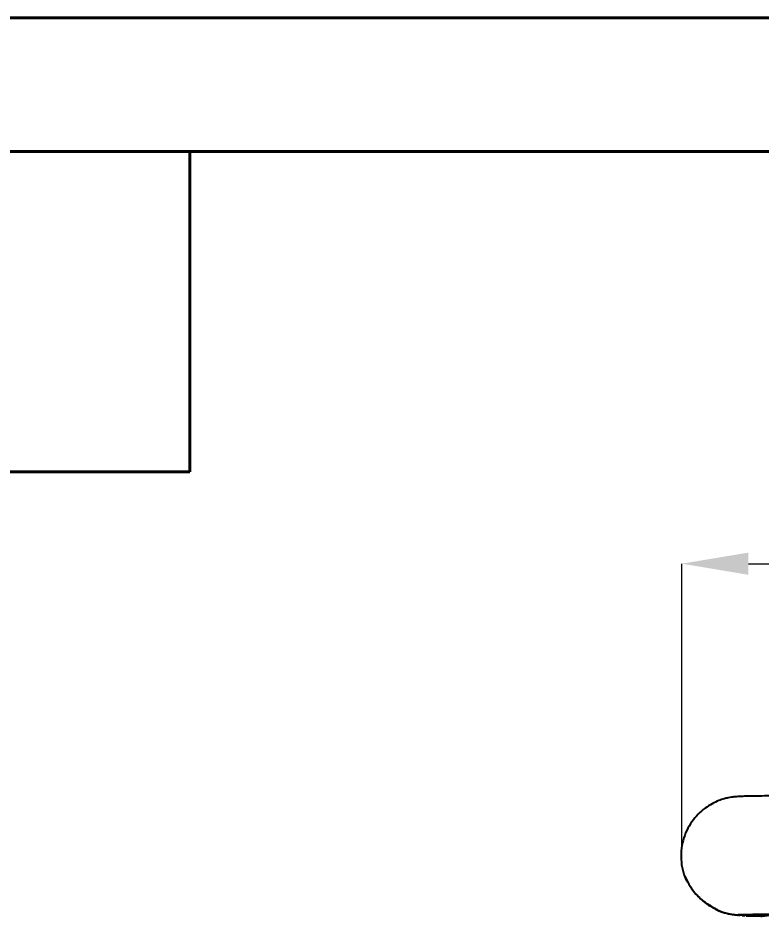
# Model space of a CAD drawing. Header units: millimetres. Extents: x 2384 to 4064, y 886 to 2074.
# Drawn here: x 2698.3 to 2809.7, y 1939.8 to 2074.4 of the extents above; entities that cross this region are included whole.
import ezdxf

# ---------------------------------------------------------------- set-up
doc = ezdxf.new("R2010")
doc.units = ezdxf.units.MM
doc.layers.add('标注', color=3, linetype='Continuous', lineweight=13)
doc.layers.add('粗实线', color=7, linetype='Continuous', lineweight=40)
doc.styles.add('SLDTEXTSTYLE1', font='txt.shx', dxfattribs={"width": 0.7, "bigfont": 'gbcbig.shx'})
doc.dimstyles.new('SLDDIMSTYLE12$0', dxfattribs={"dimtxt": 12, "dimasz": 10, "dimexe": 0, "dimexo": 0.0625, "dimgap": 0.875, "dimtad": 1, "dimdec": 1, "dimlfac": 1.8, "dimrnd": 1e-09, "dimzin": 12, "dimdsep": 46, "dimtxsty": 'SLDTEXTSTYLE1', "dimcen": 0.09, "dimdle": 8.16, "dimclrd": 3, "dimclre": 3, "dimadec": 0, "dimazin": 3, "dimtfac": 1, "dimtdec": 1, "dimtofl": 0, "dimtmove": 0, "dimatfit": 3, "dimfxl": 0, "dimfrac": 2, "dimtolj": 1, "dimlwd": 5, "dimlwe": 5, "dimarcsym": 0})

# ---------------------------------------------------------------- blocks, each defined once
blk = doc.blocks.new('*D50')
at = {"layer": 'Defpoints', "color": 0, "transparency": 16777216}
for p in [(3100.92, 1992.65), (2797.86, 1947.41), (3100.92, 1947.41)]:
    blk.add_point(p, dxfattribs=at)
at = {"layer": '标注', "color": 3, "lineweight": 5, "transparency": 16777216}
blk.add_line((2797.86, 1947.48), (2797.86, 1992.65), dxfattribs=at)
at = {"layer": '标注', "color": 3, "linetype": 'Continuous', "lineweight": 5, "transparency": 16777216}
for p, q in [((2807.86, 1992.65), (3090.92, 1992.65)), ((3100.92, 1947.48), (3100.92, 1992.65))]:
    blk.add_line(p, q, dxfattribs=at)
at = {"layer": '标注', "color": 3, "transparency": 16777216}
for points in [[(2807.86, 1994.31), (2807.86, 1990.98), (2797.86, 1992.65)], [(3090.92, 1994.31), (3090.92, 1990.98), (3100.92, 1992.65)]]:
    blk.add_solid(points, dxfattribs=at)
at = {"layer": '标注', "color": 0, "transparency": 16777216, "insert": (2949.39, 1998.52), "char_height": 10, "attachment_point": 5, "style": 'SLDTEXTSTYLE1'}
blk.add_mtext('\\A1;300', dxfattribs=at)

msp = doc.modelspace()

# ---------------------------------------------------------------- linework, layer by layer
at = {"color": 7, "linetype": 'Continuous', "lineweight": 25}
for p, q in [((2806.91, 1939.916), (2807.375, 1939.905)), ((2807.516, 1939.895), (2809.694, 1939.848)), ((2809.115, 1939.858), (2807.531, 1939.894)), ((2809.724, 1939.849), (2807.551, 1939.895)), ((2809.705, 1939.849), (2809.694, 1939.848))]:
    msp.add_line(p, q, dxfattribs=at)
at = {"color": 7, "linetype": 'Continuous', "lineweight": 25, "flags": 128}
for points in [[(2798.325, 1945.69), (2798.329, 1945.694), (2798.348, 1945.699)], [(2798.64, 1945.104), (2798.575, 1945.213), (2798.348, 1945.699)]]:
    msp.add_lwpolyline(points, dxfattribs=at)
at = {"color": 7, "linetype": 'Continuous', "lineweight": 25}
for points, knots in [([(2888.605, 1957.995), (2887.267, 1957.996), (2883.904, 1957.997), (2878.674, 1957.998), (2872.912, 1957.998), (2867.325, 1957.997), (2861.917, 1957.994), (2856.703, 1957.991), (2851.694, 1957.986), (2846.9, 1957.98), (2842.333, 1957.973), (2838.002, 1957.965), (2833.917, 1957.956), (2830.087, 1957.946), (2826.52, 1957.935), (2823.223, 1957.922), (2820.205, 1957.909), (2817.47, 1957.895), (2815.024, 1957.879), (2812.871, 1957.863), (2811.014, 1957.846), (2809.454, 1957.828), (2808.187, 1957.809), (2807.181, 1957.786), (2806.611, 1957.768), (2806.131, 1957.739), (2805.784, 1957.71), (2805.353, 1957.656), (2804.865, 1957.572), (2804.21, 1957.416), (2803.369, 1957.138), (2802.38, 1956.685), (2801.316, 1956.011), (2800.273, 1955.109), (2799.332, 1953.986), (2798.56, 1952.665), (2798.016, 1951.195), (2797.725, 1949.586), (2797.751, 1947.939), (2797.98, 1946.598), (2798.276, 1945.886), (2798.366, 1945.672)], [0, 0, 0, 0, 0.0252653, 0.0635505, 0.1018364, 0.1401233, 0.1784113, 0.2167006, 0.2549916, 0.2932847, 0.3315803, 0.3698791, 0.408182, 0.4464903, 0.4848055, 0.5231303, 0.5614682, 0.599825, 0.6382099, 0.6766386, 0.7151397, 0.7537706, 0.7926615, 0.8321702, 0.8736933, 0.8884551, 0.8992542, 0.905115, 0.9100083, 0.9147637, 0.9200745, 0.9266107, 0.9339412, 0.9418298, 0.9502367, 0.9589809, 0.9679166, 0.9769513, 0.9868173, 0.9960214, 1, 1, 1, 1]), ([(2798.348, 1945.699), (2798.38, 1945.644), (2798.424, 1945.568), (2798.714, 1944.987), (2799.067, 1944.358), (2799.815, 1943.329), (2800.67, 1942.308), (2801.76, 1941.642), (2802.228, 1941.355)], [0, 0, 0, 0, 0.1873365, 0.2562361, 0.4984398, 0.5515211, 0.8075666, 1, 1, 1, 1]), ([(2798.645, 1945.106), (2798.644, 1945.108), (2798.64, 1945.115), (2798.697, 1945.014), (2798.844, 1944.745), (2799.206, 1944.15), (2799.79, 1943.345), (2800.687, 1942.4), (2801.532, 1941.671), (2802.11, 1941.367), (2802.222, 1941.308)], [0, 0, 0, 0, 0.0151369, 0.0802122, 0.1969118, 0.343847, 0.5189485, 0.7260081, 0.9469603, 1, 1, 1, 1]), ([(2802.222, 1941.308), (2802.569, 1941.105), (2803.374, 1940.636), (2804.668, 1940.195), (2805.602, 1940.091), (2805.998, 1940.046)], [0, 0, 0, 0, 0.3049229, 0.7056153, 1, 1, 1, 1]), ([(2802.228, 1941.355), (2802.437, 1941.206), (2803.287, 1940.599), (2804.704, 1940.177), (2805.848, 1940.039), (2806.185, 1939.998)], [0, 0, 0, 0, 0.1866663, 0.7605043, 1, 1, 1, 1]), ([(2805.557, 1940.109), (2805.62, 1940.09), (2805.865, 1940.013), (2806.124, 1940.005), (2806.316, 1939.999)], [0, 0, 0, 0, 0.2591005, 1, 1, 1, 1]), ([(2816.269, 1940.129), (2814.999, 1940.121), (2812.429, 1940.103), (2809.548, 1940.073), (2807.422, 1940.04), (2806.501, 1940.014), (2806.227, 1940), (2806.185, 1939.998)], [0, 0, 0, 0, 0.2321179, 0.4695118, 0.7127793, 0.9560468, 1, 1, 1, 1]), ([(2806.348, 1939.986), (2806.353, 1939.987), (2806.584, 1939.999), (2807.383, 1940.024), (2809.526, 1940.059), (2812.436, 1940.09), (2815.023, 1940.108), (2816.293, 1940.117)], [0, 0, 0, 0, 0.0053791, 0.2624856, 0.5213762, 0.7650347, 1, 1, 1, 1]), ([(2808.108, 1940.004), (2807.968, 1940.002), (2807.437, 1939.992), (2807.225, 1939.982), (2807.069, 1939.975)], [0, 0, 0, 0, 0.2647925, 1, 1, 1, 1]), ([(2809.724, 1939.849), (2809.927, 1939.852), (2810.365, 1939.858), (2810.794, 1939.981), (2811.024, 1940.047)], [0, 0, 0, 0, 0.4645376, 1, 1, 1, 1])]:
    msp.add_open_spline(points, degree=3, knots=knots, dxfattribs=at)
at = {"layer": '粗实线'}
for p, q in [((4064.122, 2074.426), (2384.122, 2074.426)), ((4044.122, 2054.426), (2484.122, 2054.426)), ((2724.122, 2006.426), (2724.122, 2054.426)), ((2484.122, 2006.426), (2724.122, 2006.426))]:
    msp.add_line(p, q, dxfattribs=at)

# ---------------------------------------------------------------- dimensions: what is measured, and where the dimension line sits
at = {"layer": '标注'}
dim = msp.add_linear_dim(base=(3100.921, 1992.647), p1=(2797.857, 1947.413), p2=(3100.921, 1947.413), text='300', dimstyle='SLDDIMSTYLE12$0', override={"dimtxt": 10, "dimtdec": 3, "dimtzin": 0}, dxfattribs=at)
dim.commit()
dim.dimension.update_dxf_attribs({"geometry": '*D50', "text_midpoint": (2949.389, 1998.522)})

doc.saveas('drawing.dxf')
